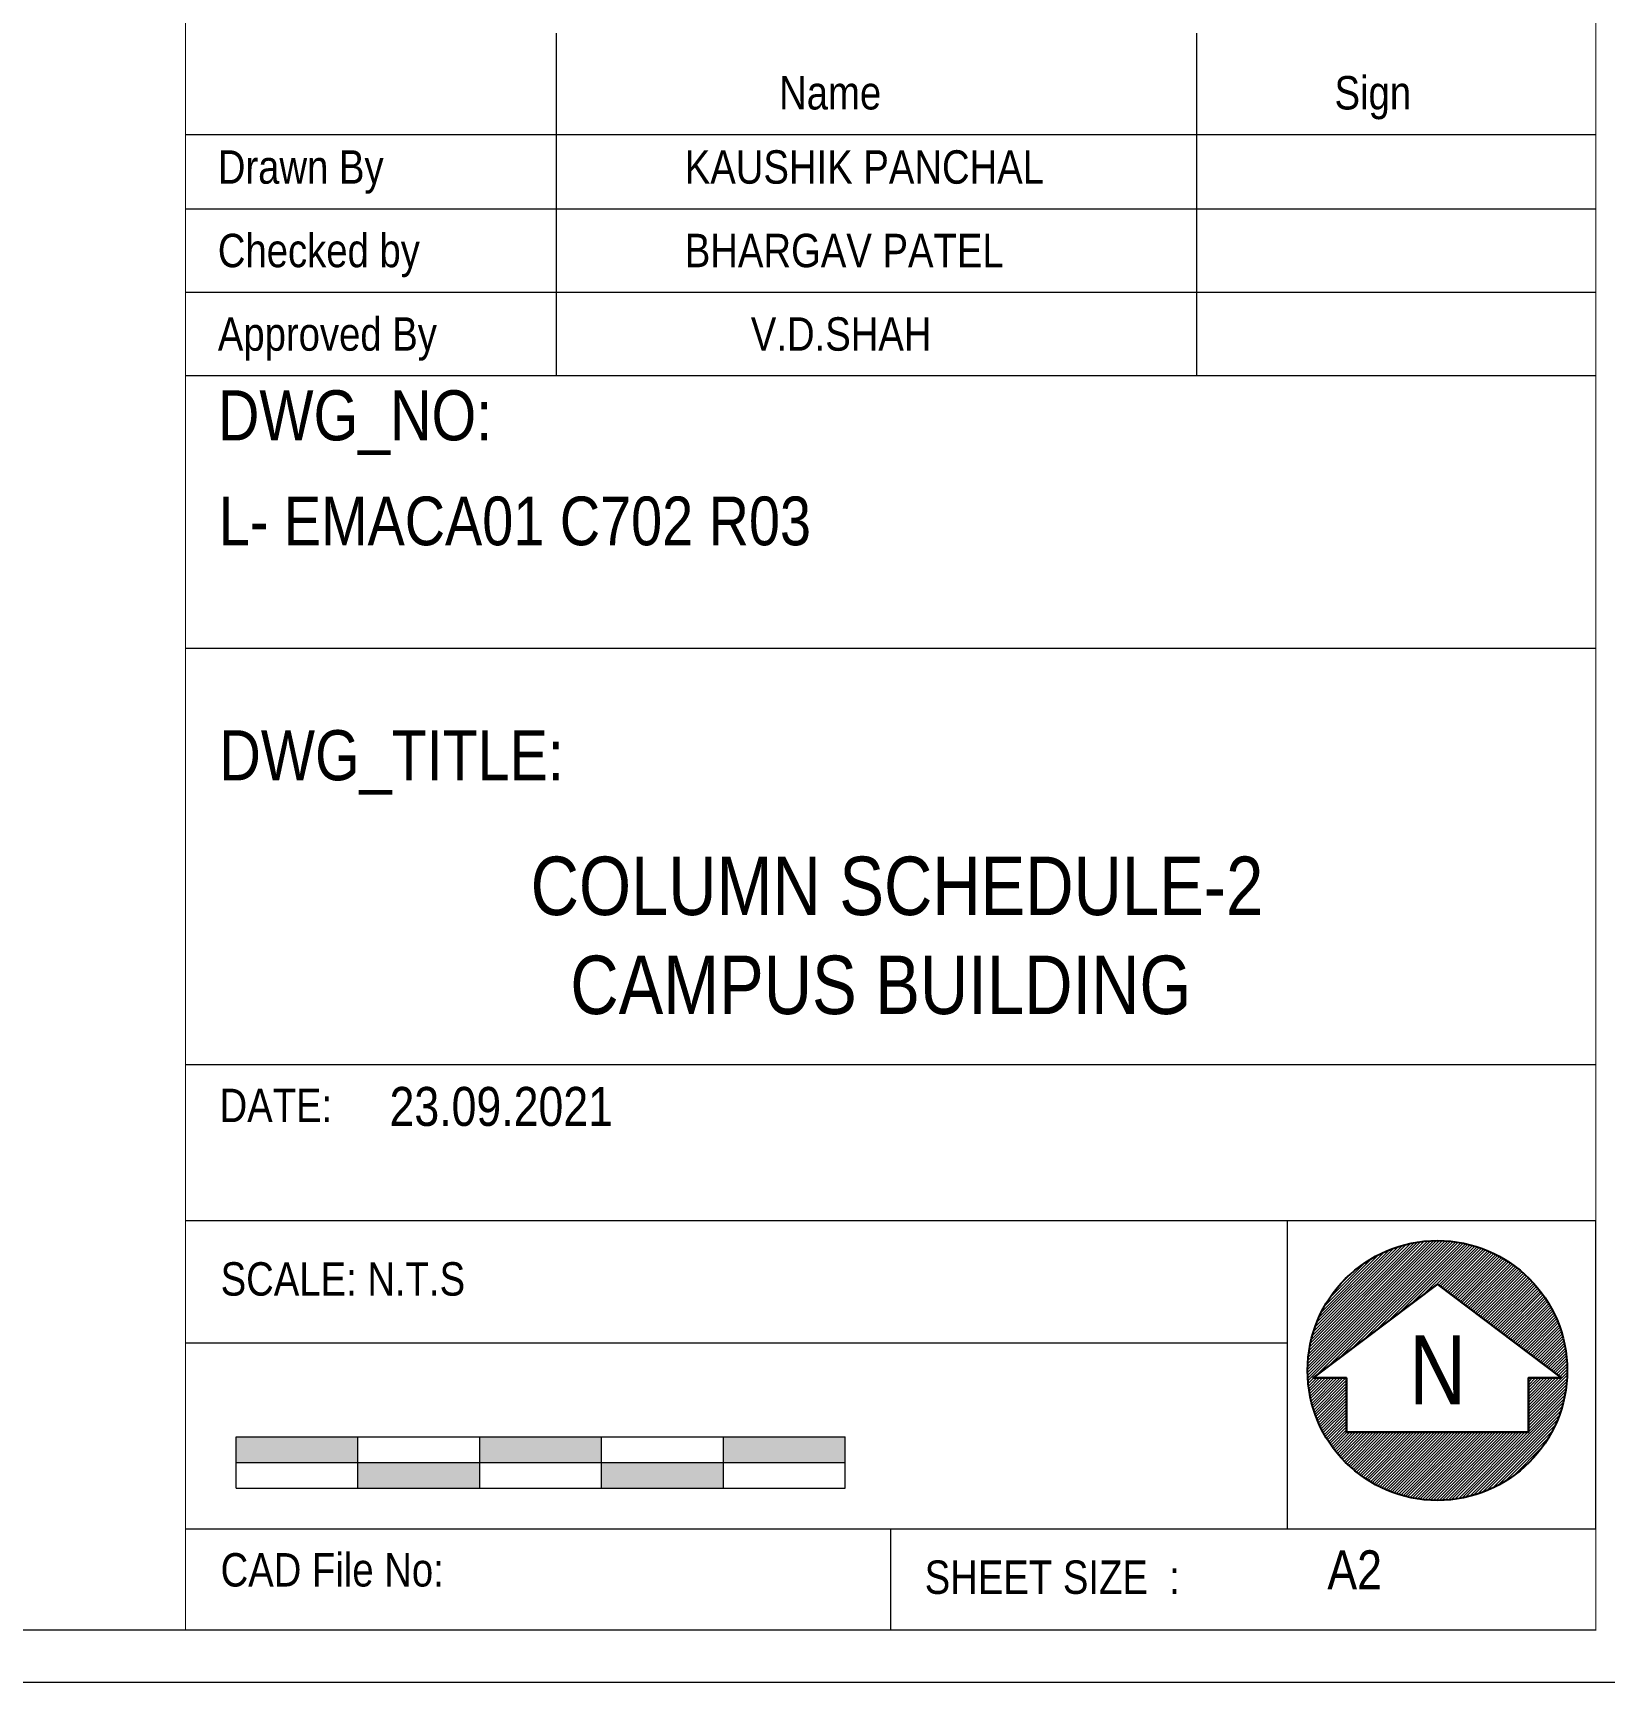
# Model space of a CAD drawing. Header units: millimetres. Extents: x 1112055 to 3390982, y -148532 to 766891.
# Drawn here: x 2340407 to 2353865, y 488607 to 502732 of the extents above; entities that cross this region are included whole.
import ezdxf
from ezdxf.enums import TextEntityAlignment as Align

# ---------------------------------------------------------------- set-up
doc = ezdxf.new("R2010")
doc.units = ezdxf.units.MM
doc.layers.add('B TITLE BLOCK', color=250, linetype='Continuous', lineweight=0)
doc.layers.add('tb text', color=7, linetype='Continuous', lineweight=13)
doc.layers.add('Layer 1', color=7, linetype='Continuous')
doc.styles.add('SWINC', font='swissc.ttf')

msp = doc.modelspace()

# ---------------------------------------------------------------- hatches: boundary and pattern name
at = {"layer": 'Layer 1', "lineweight": 5}
h = msp.add_hatch(dxfattribs=at)
h.set_pattern_fill('ANSI31', color=5, scale=5.559605, angle=360, style=0)
h.set_pattern_definition([(45, (2288855.962, 484021.146), (-12.4816683, 12.4816683), [])])
edge = h.paths.add_edge_path()
edge.add_arc((2352430, 491282), 1111.9, 0, 360)
h.paths.add_polyline_path([(2352430, 492022.2), (2353492.3, 491218.3), (2353208.4, 491218.3), (2353208.4, 490752.7), (2351651.7, 490752.7), (2351651.7, 491218.3), (2351367.8, 491218.3)], flags=16)
at = {"layer": 'tb text'}
for points in [[(2342145.8, 490712.8), (2342145.8, 490494.1), (2343188.8, 490494.1), (2343188.8, 490712.8)], [(2345243.3, 490494.1), (2345274.6, 490494.1), (2345274.6, 490712.8), (2345243.3, 490712.8), (2344231.7, 490712.8), (2344231.7, 490494.1)], [(2347360.5, 490494.1), (2347360.5, 490712.8), (2346317.6, 490712.8), (2346317.6, 490494.1)], [(2344231.7, 490275.3), (2344231.7, 490494.1), (2343188.8, 490494.1), (2343188.8, 490275.3)], [(2345274.6, 490494.1), (2345274.6, 490275.3), (2346317.6, 490275.3), (2346317.6, 490494.1)]]:
    msp.add_hatch(color=256, dxfattribs=at).paths.add_polyline_path(points)

# ---------------------------------------------------------------- linework, layer by layer
at = {"layer": 'B TITLE BLOCK', "color": 250, "lineweight": 0}
for p, q in [((2344889.9, 499798.1), (2344889.9, 502732.4)), ((2350370.5, 499798.1), (2350370.5, 502732.4)), ((2341712.7, 501863.3), (2353785.9, 501863.3)), ((2341712.7, 501863.3), (2353785.9, 501863.3)), ((2341712.7, 501227.8), (2353785.9, 501227.8)), ((2341712.7, 501227.8), (2353785.9, 501227.8)), ((2341712.7, 500513), (2353785.9, 500513)), ((2341712.7, 500513), (2353785.9, 500513)), ((2341712.7, 500513), (2353785.9, 500513)), ((2353785.9, 499798.1), (2341712.3, 499798.1)), ((2353785.9, 499798.1), (2341712.7, 499798.1)), ((2353785.6, 493897.6), (2341712.7, 493897.6)), ((2341712.5, 492567.3), (2353785.6, 492567.3)), ((2351145.9, 489927.6), (2351145.9, 492567.3)), ((2353785.6, 489927.6), (2353785.6, 492567.3)), ((2351145.9, 491516), (2341713.1, 491516.9)), ((2341712.5, 489927.6), (2353785.6, 489927.6)), ((2347749, 489927.6), (2347749, 489060.2)), ((2353785.6, 489060.2), (2341712.4, 489060.2))]:
    msp.add_line(p, q, dxfattribs=at)
at = {"layer": 'B TITLE BLOCK', "color": 1, "const_width": 10.1}
msp.add_lwpolyline([(2210083.7, 567938.4), (2210083.7, 488611.7), (2354234.1, 488611.7), (2354234.1, 567938.4)], close=True, dxfattribs=at)
at = {"layer": 'B TITLE BLOCK', "color": 250, "lineweight": 0, "const_width": 10.1}
for points in [[(2210532.2, 567490), (2210532.2, 489060.2), (2353785.6, 489060.2), (2353785.6, 567490)], [(2341712.4, 489060.2), (2353785.6, 489060.2), (2353785.6, 567490), (2341712.4, 567490)], [(2353785.6, 489060.2), (2341712.4, 489060.2), (2341712.4, 512088.2), (2353785.6, 512088.2)], [(2341712.4, 497465.2), (2353785.6, 497465.2), (2353785.6, 489060.2), (2341712.4, 489060.2)]]:
    msp.add_lwpolyline(points, close=True, dxfattribs=at)
at = {"layer": 'Layer 1', "lineweight": 30}
msp.add_lwpolyline([(2352430, 492022.2), (2351367.8, 491218.3), (2351651.7, 491218.3), (2351651.7, 490752.7), (2353208.4, 490752.7), (2353208.4, 491218.3), (2353492.3, 491218.3)], close=True, dxfattribs=at)
at = {"layer": 'Layer 1'}
msp.add_circle((2352430, 491282), 1111.9, dxfattribs=at)
at = {"layer": 'tb text'}
for points in [[(2342145.8, 490712.8), (2345243.3, 490712.8), (2347360.5, 490712.8)], [(2342145.8, 490275.3), (2342145.8, 490712.8)], [(2343188.8, 490275.3), (2343188.8, 490712.8)], [(2344231.7, 490275.3), (2344231.7, 490712.8)], [(2345274.6, 490275.3), (2345274.6, 490712.8)], [(2346317.6, 490275.3), (2346317.6, 490712.8)], [(2347360.5, 490275.3), (2347360.5, 490712.8)], [(2342145.8, 490494.1), (2345243.3, 490494.1), (2347360.5, 490494.1)], [(2342145.8, 490275.3), (2345243.3, 490275.3), (2347360.5, 490275.3)]]:
    msp.add_lwpolyline(points, dxfattribs=at)

# ---------------------------------------------------------------- texts
at = {"layer": 'tb text', "style": 'SWINC'}
for s, height, p in [('Name', 285.94, (2346795, 502077.7)), ('Sign', 285.94, (2351549.3, 502077.7)), ('Drawn By', 285.94, (2341989.7, 501442.3)), ('KAUSHIK PANCHAL', 285.944, (2345987.1, 501442.3)), ('Checked by', 285.94, (2341989.7, 500727.4)), ('BHARGAV PATEL', 285.944, (2345987.1, 500727.4)), ('Approved By', 285.944, (2341989.7, 500012.6)), ('V.D.SHAH', 285.94, (2346552.5, 500012.6)), ('L- EMACA01 C702 R03', 417.002, (2341997.4, 498346.9)), ('COLUMN SCHEDULE-2', 500.402, (2344667.5, 495180.9)), ('CAMPUS BUILDING ', 500.402, (2345007.3, 494333.3)), ('23.09.2021', 333.58, (2343459.6, 493375.9))]:
    msp.add_text(s, height=height, dxfattribs=at).set_placement(p)
at = {"layer": 'tb text', "color": 7, "style": 'SWINC'}
for s, height, p in [('DATE: ', 285.92, (2342004.5, 493408.4)), ('SCALE: N.T.S', 285.923, (2342013.8, 491923)), ('CAD File No:', 285.923, (2342013.4, 489432.7)), ('SHEET SIZE  : ', 285.923, (2348040.9, 489369.7))]:
    msp.add_text(s, height=height, dxfattribs=at).set_placement(p)
msp.add_text('N', height=589.7, dxfattribs=at).set_placement((2352430.8, 491287.3), align=Align.MIDDLE_CENTER)
at = {"layer": 'tb text', "insert": (2351488, 489742.1), "char_height": 333.58, "width": 12694.007, "attachment_point": 1, "style": 'SWINC'}
msp.add_mtext('A2', dxfattribs=at)
at = {"layer": 'tb text', "color": 7, "style": 'SWINC'}
for tag, p, s, height in [('DWG_NO:', (2341990.6, 499244.8), 'XXX-XXXX-XXX-XXX', 428.916), ('DWG_TITLE:', (2342003.3, 496334.8), '', 428.9)]:
    msp.add_attdef(tag, p, s, height=height, dxfattribs=at)

doc.saveas('drawing.dxf')
